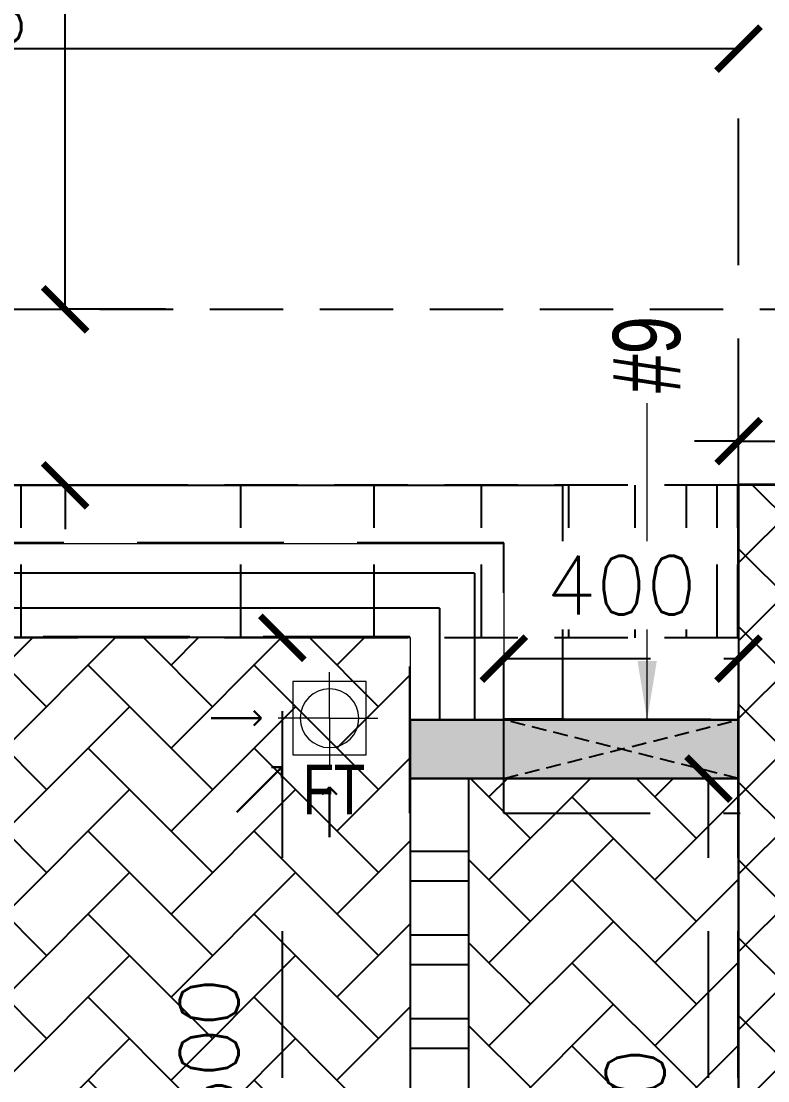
# Model space of a CAD drawing. Header units: millimetres. Extents: x 1167879 to 1231451, y -5731814 to -5645217.
# Drawn here: x 1224689 to 1225962, y -5709169 to -5707363 of the extents above; entities that cross this region are included whole.
import ezdxf

# ---------------------------------------------------------------- set-up
doc = ezdxf.new("R2010")
doc.units = ezdxf.units.MM
doc.header["$LTSCALE"] = 1000
doc.header["$MEASUREMENT"] = 0
for name, pattern in [('$0$AUDIT_D_120904163729-0', [0]), ('$0$HIDDEN', [0.375, 0.25, -0.125]), ('$2$AUDIT_D_120904163729-0', [0]), ('$5$HIDDEN', [0.375, 0.25, -0.125]), ('3BHK-A$0$AUDIT_D_120904163729-0', [0]), ('3BHK-A$0$HIDDEN', [0.375, 0.25, -0.125]), ('AUDIT_D_120904163729-0', [0]), ('T8(T9 IS SIMILAR) - 1st FLOOR ELEVATION$0$AUDIT_D_120904163729-0', [0]), ('T8(T9 IS SIMILAR) - 1st FLOOR ELEVATION$0$HIDDEN', [0.375, 0.25, -0.125]), ('T8(T9 IS SIMILAR) - DIMENSION & TEXTING$0$HIDDEN', [0.375, 0.25, -0.125]), ('T8(T9 IS SIMILAR) - TYPICAL FLOOR ELEVATION$0$AUDIT_D_120904163729-0', [0]), ('T8(T9 IS SIMILAR) - TYPICAL FLOOR ELEVATION$0$HIDDEN', [0.375, 0.25, -0.125]), ('T8(T9 IS SIMILAR)$0$$0$HIDDEN', [0.375, 0.25, -0.125])]:
    doc.linetypes.add(name, pattern=pattern)
doc.layers.get('0').update_dxf_attribs({"linetype": 'AUDIT_D_120904163729-0'})
for name, color, linetype in [('$0$A-DIM', 1, '$0$AUDIT_D_120904163729-0'), ('$1$A-DIM', 1, '$2$AUDIT_D_120904163729-0'), ('3BHK-A$0$$1$CUT-OUT', 49, 'Continuous'), ('3BHK-A$0$A-DECK SUNK 125', 8, 'Continuous'), ('3BHK-A$0$A-Elev Feature-Chajja', 13, 'Continuous'), ('3BHK-A$0$A-HATCH -160', 251, '3BHK-A$0$AUDIT_D_120904163729-0'), ('3BHK-A$0$CUT-OUT', 49, 'Continuous'), ('3BHK-A$0$ELE 1', 1, 'Continuous'), ('A_dim', 1, 'Continuous'), ('T8(T9 IS SIMILAR) - 1st FLOOR ELEVATION$0$A-WALL-FEATURES', 6, 'T8(T9 IS SIMILAR) - 1st FLOOR ELEVATION$0$AUDIT_D_120904163729-0'), ('T8(T9 IS SIMILAR) - DIMENSION & TEXTING$0$A-DIMENSIONS', 2, 'T8(T9 IS SIMILAR) - DIMENSION & TEXTING$0$HIDDEN'), ('T8(T9 IS SIMILAR) - TYPICAL FLOOR ELEVATION$0$A-DIM', 1, 'T8(T9 IS SIMILAR) - TYPICAL FLOOR ELEVATION$0$AUDIT_D_120904163729-0'), ('T8(T9 IS SIMILAR) - TYPICAL FLOOR ELEVATION$0$A-WALL HATCH', 252, 'T8(T9 IS SIMILAR) - TYPICAL FLOOR ELEVATION$0$AUDIT_D_120904163729-0'), ('T8(T9 IS SIMILAR) - TYPICAL FLOOR ELEVATION$0$A-WALL-FEATURES', 6, 'T8(T9 IS SIMILAR) - TYPICAL FLOOR ELEVATION$0$AUDIT_D_120904163729-0'), ('T8(T9 IS SIMILAR)$0$$6$a-beam 2', 50, 'Continuous'), ('T8(T9 IS SIMILAR)$0$S-BEAM', 20, 'T8(T9 IS SIMILAR)$0$$0$HIDDEN')]:
    doc.layers.add(name, color=color, linetype=linetype)
for name, color, linetype, lineweight in [('3BHK-A$0$a-TOI-fixtures', 251, 'Continuous', 0), ('3BHK-A$0$A-WALL- 160', 6, 'Continuous', 30), ('3BHK-A$0$D&W', 8, 'Continuous', 25), ('3BHK-A$0$Ele', 8, 'Continuous', 15), ('T8(T9 IS SIMILAR) - DIMENSION & TEXTING$0$R0-18-10-2014-T1-1st Podium Floor Plan$0$Text', 2, 'Continuous', 0), ('T8(T9 IS SIMILAR)$0$D&W', 8, 'Continuous', 25)]:
    doc.layers.add(name, color=color, linetype=linetype, lineweight=lineweight)
doc.styles.add('$4$Romans 1', font='romans.shx', dxfattribs={"height": 100})
doc.styles.add('$6$Romans 1', font='romans.shx', dxfattribs={"height": 100})
doc.styles.add('3BHK-A$0$Romans 1', font='romans.shx', dxfattribs={"height": 100})
doc.styles.add('T8(T9 IS SIMILAR) - DIMENSION & TEXTING$0$ARIAL ARROW', font='swisscl.ttf')
doc.styles.add('T8(T9 IS SIMILAR) - DIMENSION & TEXTING$0$Romans 1', font='romans.shx', dxfattribs={"height": 100})
doc.styles.add('T8(T9 IS SIMILAR) - DIMENSION & TEXTING$0$Tahoma', font='tahoma.ttf')
doc.styles.add('T8(T9 IS SIMILAR) - TYPICAL FLOOR ELEVATION$0$Romans 1', font='romans.shx', dxfattribs={"height": 100})
doc.dimstyles.new('$1$ALPINE S', dxfattribs={"dimscale": 0, "dimtxt": 100, "dimasz": 75, "dimexe": 0, "dimexo": 0, "dimgap": 75, "dimtad": 1, "dimdec": 0, "dimzin": 0, "dimdsep": 46, "dimtxsty": '$4$Romans 1', "dimblk": '$4$_ArchTick', "dimcen": 0.09, "dimclrd": 256, "dimclre": 256, "dimclrt": 7, "dimadec": 0, "dimazin": 0, "dimtfac": 1, "dimtdec": 0, "dimtofl": 0, "dimtmove": 1, "dimatfit": 0, "dimldrblk": '$1$_Open90', "dimfxl": 1, "dimtolj": 1, "dimtzin": 0, "dimarcsym": 0})
doc.dimstyles.new('$2$ALPINE S', dxfattribs={"dimscale": 0, "dimtxt": 100, "dimasz": 75, "dimexe": 0, "dimexo": 0, "dimgap": 75, "dimtad": 1, "dimdec": 0, "dimzin": 0, "dimdsep": 46, "dimtxsty": '$6$Romans 1', "dimblk": '$6$_ArchTick', "dimcen": 0.09, "dimclrd": 256, "dimclre": 256, "dimclrt": 7, "dimadec": 0, "dimazin": 0, "dimtfac": 1, "dimtdec": 0, "dimtofl": 0, "dimtmove": 1, "dimatfit": 0, "dimldrblk": '$2$_Open90', "dimfxl": 1, "dimtolj": 1, "dimtzin": 0, "dimarcsym": 0})
doc.dimstyles.new('3BHK-A$0$ALPINE S', dxfattribs={"dimscale": 0, "dimtxt": 100, "dimasz": 75, "dimexe": 0, "dimexo": 0, "dimgap": 75, "dimtad": 1, "dimdec": 0, "dimzin": 0, "dimdsep": 46, "dimtxsty": '3BHK-A$0$Romans 1', "dimblk": '3BHK-A$0$_ArchTick', "dimcen": 0.09, "dimclrd": 256, "dimclre": 256, "dimclrt": 7, "dimadec": 0, "dimazin": 0, "dimtfac": 1, "dimtdec": 0, "dimtofl": 0, "dimtmove": 1, "dimatfit": 0, "dimldrblk": '3BHK-A$0$_Open90', "dimfxl": 1, "dimtolj": 1, "dimtzin": 0, "dimarcsym": 0})
doc.dimstyles.new('T8(T9 IS SIMILAR) - DIMENSION & TEXTING$0$ALPINE S', dxfattribs={"dimscale": 0, "dimtxt": 100, "dimasz": 75, "dimexe": 0, "dimexo": 0, "dimgap": 75, "dimtad": 1, "dimdec": 0, "dimzin": 0, "dimdsep": 46, "dimtxsty": 'T8(T9 IS SIMILAR) - DIMENSION & TEXTING$0$Romans 1', "dimblk": 'T8(T9 IS SIMILAR) - DIMENSION & TEXTING$0$_ArchTick', "dimcen": 0.09, "dimclrd": 256, "dimclre": 256, "dimclrt": 7, "dimadec": 0, "dimazin": 0, "dimtfac": 1, "dimtdec": 0, "dimtofl": 0, "dimtmove": 1, "dimatfit": 0, "dimldrblk": 'T8(T9 IS SIMILAR) - DIMENSION & TEXTING$0$_Open90', "dimfxl": 1, "dimtolj": 1, "dimtzin": 0, "dimarcsym": 0})
doc.dimstyles.new('T8(T9 IS SIMILAR) - DIMENSION & TEXTING$0$SAMATA STD', dxfattribs={"dimtxt": 100, "dimasz": 50, "dimexe": 50, "dimexo": 50, "dimgap": 10, "dimtad": 0, "dimdec": 0, "dimrnd": 5, "dimzin": 0, "dimdsep": 46, "dimtxsty": 'T8(T9 IS SIMILAR) - DIMENSION & TEXTING$0$Tahoma', "dimblk": 'T8(T9 IS SIMILAR) - DIMENSION & TEXTING$0$_Origin2', "dimcen": -50, "dimdle": 50, "dimclrd": 7, "dimclre": 7, "dimclrt": 7, "dimadec": 0, "dimazin": 0, "dimtfac": 1, "dimtdec": 0, "dimtmove": 1, "dimatfit": 3, "dimfxl": 150, "dimtfill": 1, "dimtolj": 1, "dimtzin": 0, "dimlwd": -1, "dimlwe": -1, "dimarcsym": 0})
doc.dimstyles.new('T8(T9 IS SIMILAR) - TYPICAL FLOOR ELEVATION$0$ALPINE S', dxfattribs={"dimscale": 0, "dimtxt": 100, "dimasz": 75, "dimexe": 0, "dimexo": 0, "dimgap": 75, "dimtad": 1, "dimdec": 0, "dimzin": 0, "dimdsep": 46, "dimtxsty": 'T8(T9 IS SIMILAR) - TYPICAL FLOOR ELEVATION$0$Romans 1', "dimblk": 'T8(T9 IS SIMILAR) - TYPICAL FLOOR ELEVATION$0$_ArchTick', "dimcen": 0.09, "dimclrd": 256, "dimclre": 256, "dimclrt": 7, "dimadec": 0, "dimazin": 0, "dimtfac": 1, "dimtdec": 0, "dimtofl": 0, "dimtmove": 1, "dimatfit": 0, "dimldrblk": 'T8(T9 IS SIMILAR) - TYPICAL FLOOR ELEVATION$0$_Open90', "dimfxl": 1, "dimtolj": 1, "dimtzin": 0, "dimarcsym": 0})

# ---------------------------------------------------------------- blocks, each defined once
blk = doc.blocks.new('T8(T9 IS SIMILAR) - 1st FLOOR ELEVATION')
at = {"layer": 'T8(T9 IS SIMILAR) - 1st FLOOR ELEVATION$0$A-WALL-FEATURES', "color": 4, "linetype": 'T8(T9 IS SIMILAR) - 1st FLOOR ELEVATION$0$HIDDEN', "ltscale": 0.5}
for p, q in [((1225910.7, -5708153.8, 0.6), (1222510.6, -5708153.8, 0.6)), ((1224689.2, -5708413.8, 0.4), (1224689.2, -5708153.8, 0.6)), ((1225063.8, -5708413.8, 0.4), (1225063.8, -5708153.8, 0.6)), ((1225290.8, -5708413.8, 0.4), (1225290.8, -5708153.8, 0.6)), ((1225474.1, -5708413.8, 0.4), (1225474.1, -5708153.8, 0.6)), ((1225622.5, -5708413.8, 0.4), (1225622.5, -5708153.8, 0.6)), ((1225736, -5708413.8, 0.4), (1225736, -5708153.8, 0.6)), ((1225823.3, -5708413.8, 0.4), (1225823.3, -5708153.8, 0.6)), ((1225875.7, -5708413.8, 0.4), (1225875.7, -5708153.8, 0.6)), ((1225910.7, -5708413.8, 0.4), (1225910.7, -5708153.8, 0.6)), ((1225910.7, -5708413.8, 0.6), (1222510.6, -5708413.8, 0.6))]:
    blk.add_line(p, q, dxfattribs=at)
at = {"layer": 'T8(T9 IS SIMILAR) - 1st FLOOR ELEVATION$0$A-WALL-FEATURES', "color": 4, "linetype": 'T8(T9 IS SIMILAR) - 1st FLOOR ELEVATION$0$HIDDEN', "ltscale": 0.5, "elevation": 0.6}
blk.add_lwpolyline([(1222010.4, -5710588.8), (1222010.7, -5707853.8), (1226412.2, -5707853.8), (1226412.2, -5709298.7)], dxfattribs=at)
blk = doc.blocks.new('T8(T9 IS SIMILAR) - DIMENSION & TEXTING$0$_ArchTick')
at = {"color": 0, "linetype": 'ByBlock', "const_width": 0.15}
blk.add_lwpolyline([(-0.5, -0.5), (0.5, 0.5)], dxfattribs=at)
blk = doc.blocks.new('*D365')
at = {"layer": 'T8(T9 IS SIMILAR) - DIMENSION & TEXTING$0$A-DIMENSIONS', "linetype": 'T8(T9 IS SIMILAR) - DIMENSION & TEXTING$0$HIDDEN', "lineweight": -2, "transparency": 16777216}
for p, q in [((1225319, -5708414), (1225134.5, -5708414)), ((1225319, -5709913.9), (1225134.5, -5709913.9))]:
    blk.add_line(p, q, dxfattribs=at)
at = {"layer": 'T8(T9 IS SIMILAR) - DIMENSION & TEXTING$0$A-DIMENSIONS', "lineweight": -2, "transparency": 16777216}
blk.add_line((1225134.5, -5709913.9), (1225134.5, -5708414), dxfattribs=at)
at = {"layer": 'T8(T9 IS SIMILAR) - DIMENSION & TEXTING$0$A-DIMENSIONS', "linetype": 'ByBlock', "lineweight": -2, "transparency": 16777216, "xscale": 75, "yscale": 75, "zscale": 75}
for p, rotation in [((1225134.5, -5708414), 90), ((1225134.5, -5709913.9), 270)]:
    blk.add_blockref('T8(T9 IS SIMILAR) - DIMENSION & TEXTING$0$_ArchTick', p, dxfattribs=dict(at, rotation=rotation))
at = {"layer": 'T8(T9 IS SIMILAR) - DIMENSION & TEXTING$0$A-DIMENSIONS', "color": 7, "linetype": 'ByBlock', "transparency": 16777216, "insert": (1225009.5, -5709163.9), "char_height": 100, "attachment_point": 5, "rotation": 90, "style": 'T8(T9 IS SIMILAR) - DIMENSION & TEXTING$0$Romans 1'}
blk.add_mtext('\\A1;1500', dxfattribs=at)
blk = doc.blocks.new('T8(T9 IS SIMILAR) - DIMENSION & TEXTING$0$_Open90')
at = {"color": 0, "linetype": 'ByBlock', "lineweight": -2}
for p, q in [((-0.5, 0.5), (0, 0)), ((0, 0), (-1, 0)), ((0, 0), (-0.5, -0.5))]:
    blk.add_line(p, q, dxfattribs=at)
blk = doc.blocks.new('*D367')
at = {"layer": 'T8(T9 IS SIMILAR) - DIMENSION & TEXTING$0$A-DIMENSIONS', "linetype": 'T8(T9 IS SIMILAR) - DIMENSION & TEXTING$0$HIDDEN', "lineweight": -2, "transparency": 16777216}
for p, q in [((1225876.1, -5708653.9), (1225860.9, -5708653.9)), ((1225876.1, -5709913.9), (1225860.9, -5709913.9))]:
    blk.add_line(p, q, dxfattribs=at)
at = {"layer": 'T8(T9 IS SIMILAR) - DIMENSION & TEXTING$0$A-DIMENSIONS', "lineweight": -2, "transparency": 16777216}
blk.add_line((1225860.9, -5709913.9), (1225860.9, -5708653.9), dxfattribs=at)
at = {"layer": 'T8(T9 IS SIMILAR) - DIMENSION & TEXTING$0$A-DIMENSIONS', "linetype": 'ByBlock', "lineweight": -2, "transparency": 16777216, "xscale": 75, "yscale": 75, "zscale": 75}
for p, rotation in [((1225860.9, -5708653.9), 90), ((1225860.9, -5709913.9), 270)]:
    blk.add_blockref('T8(T9 IS SIMILAR) - DIMENSION & TEXTING$0$_ArchTick', p, dxfattribs=dict(at, rotation=rotation))
at = {"layer": 'T8(T9 IS SIMILAR) - DIMENSION & TEXTING$0$A-DIMENSIONS', "color": 7, "linetype": 'ByBlock', "transparency": 16777216, "insert": (1225735.9, -5709283.9), "char_height": 100, "attachment_point": 5, "rotation": 90, "style": 'T8(T9 IS SIMILAR) - DIMENSION & TEXTING$0$Romans 1'}
blk.add_mtext('\\A1;1260', dxfattribs=at)
blk = doc.blocks.new('*D270')
at = {"layer": 'T8(T9 IS SIMILAR) - DIMENSION & TEXTING$0$A-DIMENSIONS', "linetype": 'T8(T9 IS SIMILAR) - DIMENSION & TEXTING$0$HIDDEN', "lineweight": -2, "transparency": 16777216}
for p, q in [((1225512.2, -5708553.7), (1225512.2, -5708449.5)), ((1225912.2, -5708553.7), (1225912.2, -5708449.5))]:
    blk.add_line(p, q, dxfattribs=at)
at = {"layer": 'T8(T9 IS SIMILAR) - DIMENSION & TEXTING$0$A-DIMENSIONS', "lineweight": -2, "transparency": 16777216}
blk.add_line((1225512.2, -5708449.5), (1225912.2, -5708449.5), dxfattribs=at)
at = {"layer": 'T8(T9 IS SIMILAR) - DIMENSION & TEXTING$0$A-DIMENSIONS', "color": 7, "linetype": 'ByBlock', "transparency": 16777216, "insert": (1225712.2, -5708324.5), "char_height": 100, "attachment_point": 5, "style": 'T8(T9 IS SIMILAR) - DIMENSION & TEXTING$0$Romans 1', "bg_fill": 3, "box_fill_scale": 1.25, "bg_fill_color": 256, "bg_fill_true_color": 13158600, "bg_fill_transparency": 0}
blk.add_mtext('\\A1;400', dxfattribs=at)
at = {"layer": 'T8(T9 IS SIMILAR) - DIMENSION & TEXTING$0$A-DIMENSIONS', "linetype": 'ByBlock', "lineweight": -2, "transparency": 16777216, "xscale": 75, "yscale": 75, "zscale": 75, "rotation": 180}
blk.add_blockref('T8(T9 IS SIMILAR) - DIMENSION & TEXTING$0$_ArchTick', (1225512.2, -5708449.5), dxfattribs=at)
at = {"layer": 'T8(T9 IS SIMILAR) - DIMENSION & TEXTING$0$A-DIMENSIONS', "linetype": 'ByBlock', "lineweight": -2, "transparency": 16777216, "xscale": 75, "yscale": 75, "zscale": 75}
blk.add_blockref('T8(T9 IS SIMILAR) - DIMENSION & TEXTING$0$_ArchTick', (1225912.2, -5708449.5), dxfattribs=at)
blk = doc.blocks.new('T8(T9 IS SIMILAR) - DIMENSION & TEXTING$0$_Origin2')
at = {"color": 0, "linetype": 'ByBlock', "lineweight": -2}
blk.add_line((-0.5, 0), (-1, 0), dxfattribs=at)
for radius in [0.5, 0.25]:
    blk.add_circle((0, 0), radius, dxfattribs=at)
blk = doc.blocks.new('3BHK-A$0$_ArchTick')
at = {"color": 0, "linetype": 'ByBlock', "const_width": 0.15}
blk.add_lwpolyline([(-0.5, -0.5), (0.5, 0.5)], dxfattribs=at)
blk = doc.blocks.new('3BHK-A$0$_Open90')
at = {"color": 0, "linetype": 'ByBlock', "lineweight": -2}
for p, q in [((0, 0), (-1, 0)), ((-0.5, 0.5), (0, 0)), ((0, 0), (-0.5, -0.5))]:
    blk.add_line(p, q, dxfattribs=at)
blk = doc.blocks.new('T8(T9 IS SIMILAR) - TYPICAL FLOOR ELEVATION$0$_ArchTick')
at = {"color": 0, "linetype": 'ByBlock', "const_width": 0.15}
blk.add_lwpolyline([(-0.5, -0.5), (0.5, 0.5)], dxfattribs=at)
blk = doc.blocks.new('*D729')
at = {"layer": 'T8(T9 IS SIMILAR) - TYPICAL FLOOR ELEVATION$0$A-DIM', "lineweight": -2, "transparency": 16777216}
for p, q in [((1226012.2, -5708078.8), (1226060.9, -5707916.3)), ((1226060.9, -5707916.3), (1226468.1, -5707916.3)), ((1225912.2, -5708078.8), (1225837.2, -5708078.8)), ((1225912.2, -5708078.8), (1226112.2, -5708078.8)), ((1226112.2, -5708078.8), (1226187.2, -5708078.8))]:
    blk.add_line(p, q, dxfattribs=at)
at = {"layer": 'T8(T9 IS SIMILAR) - TYPICAL FLOOR ELEVATION$0$A-DIM', "linetype": 'T8(T9 IS SIMILAR) - TYPICAL FLOOR ELEVATION$0$HIDDEN', "lineweight": -2, "transparency": 16777216}
for p, q in [((1225912.2, -5708154), (1225912.2, -5708078.8)), ((1226112.2, -5708154), (1226112.2, -5708078.8))]:
    blk.add_line(p, q, dxfattribs=at)
at = {"layer": 'T8(T9 IS SIMILAR) - TYPICAL FLOOR ELEVATION$0$A-DIM', "linetype": 'ByBlock', "lineweight": -2, "transparency": 16777216, "xscale": 75, "yscale": 75, "zscale": 75}
blk.add_blockref('T8(T9 IS SIMILAR) - TYPICAL FLOOR ELEVATION$0$_ArchTick', (1225912.2, -5708078.8), dxfattribs=at)
at = {"layer": 'T8(T9 IS SIMILAR) - TYPICAL FLOOR ELEVATION$0$A-DIM', "linetype": 'ByBlock', "lineweight": -2, "transparency": 16777216, "xscale": 75, "yscale": 75, "zscale": 75, "rotation": 180}
blk.add_blockref('T8(T9 IS SIMILAR) - TYPICAL FLOOR ELEVATION$0$_ArchTick', (1226112.2, -5708078.8), dxfattribs=at)
at = {"layer": 'T8(T9 IS SIMILAR) - TYPICAL FLOOR ELEVATION$0$A-DIM', "color": 7, "linetype": 'ByBlock', "transparency": 16777216, "insert": (1226264.5, -5707791.3), "char_height": 100, "attachment_point": 5, "style": 'T8(T9 IS SIMILAR) - TYPICAL FLOOR ELEVATION$0$Romans 1', "bg_fill": 3, "box_fill_scale": 1.25, "bg_fill_color": 256, "bg_fill_true_color": 13158600, "bg_fill_transparency": 0}
blk.add_mtext('\\A1;200', dxfattribs=at)
blk = doc.blocks.new('T8(T9 IS SIMILAR) - TYPICAL FLOOR ELEVATION$0$_Open90')
at = {"color": 0, "linetype": 'ByBlock', "lineweight": -2}
for p, q in [((-0.5, 0.5), (0, 0)), ((0, 0), (-1, 0)), ((0, 0), (-0.5, -0.5))]:
    blk.add_line(p, q, dxfattribs=at)
blk = doc.blocks.new('$4$_ArchTick')
at = {"color": 0, "linetype": 'ByBlock', "const_width": 0.15}
blk.add_lwpolyline([(-0.5, -0.5), (0.5, 0.5)], dxfattribs=at)
blk = doc.blocks.new('*D53')
at = {"layer": '$0$A-DIM', "lineweight": -2, "transparency": 16777216}
for p, q in [((39380.1, 11390), (40143.3, 11747)), ((40143.3, 11747), (42717.1, 11747)), ((37680.1, 11390), (41080.1, 11390))]:
    blk.add_line(p, q, dxfattribs=at)
at = {"layer": '$0$A-DIM', "linetype": '$0$HIDDEN', "lineweight": -2, "transparency": 16777216}
for p, q in [((37680.1, 10646.1), (37680.1, 11390)), ((41080.1, 10645.9), (41080.1, 11390))]:
    blk.add_line(p, q, dxfattribs=at)
at = {"layer": '$0$A-DIM', "linetype": 'ByBlock', "lineweight": -2, "transparency": 16777216, "xscale": 75, "yscale": 75, "zscale": 75, "rotation": 180}
blk.add_blockref('$4$_ArchTick', (37680.1, 11390), dxfattribs=at)
at = {"layer": '$0$A-DIM', "linetype": 'ByBlock', "lineweight": -2, "transparency": 16777216, "xscale": 75, "yscale": 75, "zscale": 75}
blk.add_blockref('$4$_ArchTick', (41080.1, 11390), dxfattribs=at)
at = {"layer": '$0$A-DIM', "color": 7, "linetype": 'ByBlock', "transparency": 16777216, "insert": (41430.2, 11881.6), "char_height": 100, "attachment_point": 5, "style": '$4$Romans 1'}
blk.add_mtext("\\A1;3400 ARCH PROFILE 'M' ABOVE", dxfattribs=at)
blk = doc.blocks.new('$1$_Open90')
at = {"color": 0, "linetype": 'ByBlock', "lineweight": -2}
for p, q in [((-0.5, 0.5), (0, 0)), ((0, 0), (-1, 0)), ((0, 0), (-0.5, -0.5))]:
    blk.add_line(p, q, dxfattribs=at)
blk = doc.blocks.new('$6$_ArchTick')
at = {"color": 0, "linetype": 'ByBlock', "const_width": 0.15}
blk.add_lwpolyline([(-0.5, -0.5), (0.5, 0.5)], dxfattribs=at)
blk = doc.blocks.new('*D42')
at = {"layer": '$1$A-DIM', "lineweight": -2, "transparency": 16777216}
for p, q in [((39932, 10946), (39932, 13103.2)), ((39932, 10646), (39932, 10571))]:
    blk.add_line(p, q, dxfattribs=at)
at = {"layer": '$1$A-DIM', "linetype": '$5$HIDDEN', "lineweight": -2, "transparency": 16777216}
for p, q in [((40103.2, 10946), (39932, 10946)), ((40103.2, 10646), (39932, 10646))]:
    blk.add_line(p, q, dxfattribs=at)
at = {"layer": '$1$A-DIM', "linetype": 'ByBlock', "lineweight": -2, "transparency": 16777216, "xscale": 75, "yscale": 75, "zscale": 75}
for p, rotation in [((39932, 10946), 270), ((39932, 10646), 90)]:
    blk.add_blockref('$6$_ArchTick', p, dxfattribs=dict(at, rotation=rotation))
at = {"layer": '$1$A-DIM', "color": 7, "linetype": 'ByBlock', "transparency": 16777216, "insert": (39807, 12149.6), "char_height": 100, "attachment_point": 5, "rotation": 90, "style": '$6$Romans 1'}
blk.add_mtext('\\A1;300 PROJ. AT 2ND FL.', dxfattribs=at)
blk = doc.blocks.new('$2$_Open90')
at = {"color": 0, "linetype": 'ByBlock', "lineweight": -2}
for p, q in [((-0.5, 0.5), (0, 0)), ((0, 0), (-1, 0)), ((0, 0), (-0.5, -0.5))]:
    blk.add_line(p, q, dxfattribs=at)
blk = doc.blocks.new('T8(T9 IS SIMILAR) - DIMENSION & TEXTING')
at = {"layer": 'T8(T9 IS SIMILAR) - DIMENSION & TEXTING$0$R0-18-10-2014-T1-1st Podium Floor Plan$0$Text', "linetype": 'ByBlock', "style": 'T8(T9 IS SIMILAR) - DIMENSION & TEXTING$0$ARIAL ARROW'}
blk.add_text('#9', height=114.75, rotation=90, dxfattribs=at).set_placement((1225812.6, -5707996.4, 0))
blk.add_text('FT', height=85, dxfattribs=at).set_placement((1225169, -5708715))
at = {"layer": 'T8(T9 IS SIMILAR) - DIMENSION & TEXTING$0$A-DIMENSIONS', "linetype": 'ByBlock'}
for base, p1, p2, picture, middle in [((1225134.5, -5708414, 0.5), (1225319, -5709913.9, 0.5), (1225319, -5708414, 0.5), '*D365', (1225009.5, -5709163.9, 0.5)), ((1225860.9, -5708653.9, 0.5), (1225876.1, -5709913.9, 0.5), (1225876.1, -5708653.9, 0.5), '*D367', (1225735.9, -5709283.9, 0.5))]:
    dim = blk.add_linear_dim(base=base, p1=p1, p2=p2, angle=90, dimstyle='T8(T9 IS SIMILAR) - DIMENSION & TEXTING$0$ALPINE S', override={"dimscale": 1, "dimfxl": 5, "dimarcsym": 1}, dxfattribs=at)
    dim.commit()
    dim.dimension.update_dxf_attribs({"geometry": picture, "text_midpoint": middle})
at = {"layer": 'T8(T9 IS SIMILAR) - DIMENSION & TEXTING$0$R0-18-10-2014-T1-1st Podium Floor Plan$0$Text'}
blk.add_leader([(1225756.3, -5708553.7), (1225756.3, -5708254.5), (1225756.3, -5708014.3)], dimstyle='T8(T9 IS SIMILAR) - DIMENSION & TEXTING$0$SAMATA STD', override={"dimscale": 1, "dimasz": 100, "dimclrd": 2, "dimfxlon": 1, "dimarcsym": 1}, dxfattribs=at)
at = {"layer": 'T8(T9 IS SIMILAR) - DIMENSION & TEXTING$0$A-DIMENSIONS', "linetype": 'ByBlock'}
dim = blk.add_linear_dim(base=(1225912.2, -5708449.5), p1=(1225512.2, -5708553.7, 1.1), p2=(1225912.2, -5708553.7), dimstyle='T8(T9 IS SIMILAR) - DIMENSION & TEXTING$0$ALPINE S', override={"dimscale": 1, "dimfxl": 5, "dimtfill": 1, "dimarcsym": 1}, dxfattribs=at)
dim.commit()
dim.dimension.update_dxf_attribs({"geometry": '*D270', "text_midpoint": (1225712.2, -5708449.5), "dimtype": 128})
blk = doc.blocks.new('3BHK-A$0$A$C1DA736AB')
at = {"layer": '3BHK-A$0$a-TOI-fixtures', "linetype": 'ByBlock'}
for points in [[(117, 0.4, 0), (202.3, 0.4, 0)], [(81.7, -82.8, 0), (158.2, -159.9, 0)], [(0.4, -117, 0), (0.4, -202.3, 0)]]:
    blk.add_leader(points, dimstyle='3BHK-A$0$ALPINE S', override={"dimscale": 1, "dimasz": 25, "dimtad": 0, "dimfxl": 5, "dimtfill": 1, "dimarcsym": 1}, dxfattribs=at)
blk = doc.blocks.new('3BHK-A$0$Type-A-First Floor Plan-bottom-up$0$FLOOR TRAP-flat-6')
at = {"layer": '3BHK-A$0$a-TOI-fixtures'}
h = blk.add_hatch(dxfattribs=at)
h.set_pattern_fill('ACET-2D-_USER', color=256, scale=20, angle=45, style=0, double=1, pattern_type=0)
h.set_pattern_definition([(45, (-789896.981, 5385770.066), (-14.142135624, 14.142135624), []), (135, (-789896.981, 5385770.066), (-14.142135624, -14.142135624), [])])
edge = h.paths.add_edge_path()
edge.add_arc((150, 150), 50, 0, 360)
for q in [(150, 228.6), (67.6, 150), (237.4, 150), (150, 63.6)]:
    blk.add_line((150, 150), q, dxfattribs=at)
blk.add_lwpolyline([(87.5, 212.5), (212.5, 212.5), (212.5, 87.5), (87.5, 87.5)], close=True, dxfattribs=at)
blk.add_circle((150, 150), 50, dxfattribs=at)
at = {"layer": '3BHK-A$0$A-WALL- 160', "linetype": 'ByBlock'}
blk.add_blockref('3BHK-A$0$A$C1DA736AB', (149.6, 149.6, 0), dxfattribs=at)
blk = doc.blocks.new('3BHK-A')
at = {"layer": '3BHK-A$0$A-DECK SUNK 125'}
h = blk.add_hatch(dxfattribs=at)
h.set_pattern_fill('AR-HBONE', color=256, scale=25)
h.set_pattern_definition([(45, (25997.86, -10382.14), (1e-14, 141.4213562), [300, -100]), (135, (26068.57, -10311.43), (1e-14, 141.4213562), [300, -100])])
h.paths.add_polyline_path([(1187192.4, -5708413.7), (1189472.4, -5708413.6), (1189472.4, -5708714), (1190032.4, -5708714), (1190032.4, -5709913.5), (1187192.3, -5709913.5)])
h = blk.add_hatch(dxfattribs=at)
h.set_pattern_fill('AR-HBONE', color=256, scale=25)
edge = h.paths.add_edge_path(flags=17)
edge.add_arc((1186782.7, -5709763.7), 13, 0, 360)
h.paths.add_polyline_path([(1187092.7, -5709913.7), (1186832.7, -5709913.7), (1186832.7, -5709713.7), (1186632.7, -5709713.7), (1186632.7, -5708653.7), (1187092.7, -5708653.7)])
at = {"layer": '3BHK-A$0$A-HATCH -160', "linetype": 'ByBlock'}
h = blk.add_hatch(dxfattribs=at)
h.set_pattern_fill('ZIGZAG', color=256, scale=250)
h.set_pattern_definition([(9e-15, (1e-08, 0), (31.25, 31.25), [31.25, -31.25]), (90, (31.25, 0), (-31.25, 31.25), [31.25, -31.25])])
h.paths.add_polyline_path([(1185182.8, -5714749.5), (1186532.7, -5714749.5), (1186532.7, -5714149.5), (1186632.7, -5714149.5), (1186632.7, -5714749.5), (1188712.7, -5714749.5), (1188712.7, -5714049.5), (1189032.5, -5714049.5), (1189032.5, -5714149.5), (1188812.7, -5714149.5), (1188812.7, -5715449.5), (1189032.5, -5715449.5), (1189032.5, -5715549.5), (1188712.7, -5715549.5), (1188712.7, -5714849.5), (1186632.7, -5714849.5), (1186632.7, -5715664.5), (1186532.7, -5715664.5), (1186532.7, -5714849.5), (1185182.8, -5714849.5)])
h.paths.add_polyline_path([(1185182.8, -5713249.5), (1185782.7, -5713249.5), (1185782.7, -5713149.5), (1185182.8, -5713149.5)])
h.paths.add_polyline_path([(1186532.7, -5710699.5), (1186632.7, -5710699.5), (1186632.7, -5713249.5), (1186532.7, -5713249.5)])
h.paths.add_polyline_path([(1186532.7, -5717399.5), (1186632.7, -5717399.5), (1186632.7, -5716414.5), (1186532.7, -5716414.5)])
h.paths.add_polyline_path([(1194902.2, -5715375), (1194082.3, -5715375), (1194082.3, -5715475), (1194902.2, -5715475)])
h.paths.add_polyline_path([(1195782.2, -5715375), (1196682.2, -5715375), (1196682.2, -5715475), (1195782.2, -5715475)])
h.paths.add_polyline_path([(1194132.5, -5714149.9), (1196532.4, -5714149.9), (1196532.4, -5714049.9), (1194132.5, -5714049.9)])
h.paths.add_polyline_path([(1197432.4, -5711800.2), (1197532.4, -5711800.2), (1197532.4, -5714149.9), (1197432.4, -5714149.9)])
h.paths.add_polyline_path([(1198282.4, -5714149.9), (1198958.7, -5714149.9), (1198958.7, -5714049.9), (1198282.4, -5714049.9)])
h.paths.add_polyline_path([(1196871.9, -5720208.6), (1196082.2, -5720209.7), (1196082.3, -5720109.7), (1196082.2, -5720109.7), (1196182.2, -5720109.7), (1196871.9, -5720108.6)])
h.paths.add_polyline_path([(1193397.2, -5709939.9), (1193882.3, -5709939.6), (1193882.3, -5710040.1), (1193397.3, -5710040.1)])
h.paths.add_polyline_path([(1186632.7, -5708554.7), (1187192.3, -5708554.8), (1187192.3, -5708654.7), (1186632.7, -5708654.7)])
h.paths.add_polyline_path([(1194182.3, -5715724), (1194082.3, -5715724), (1194082.3, -5715474), (1194182.3, -5715474)])
at = {"color": 5, "linetype": '3BHK-A$0$HIDDEN', "ltscale": 0.1}
for p, q in [((1187032.4, -5708653.7, 0.6), (1186632.7, -5708553.7, 0.6)), ((1186632.7, -5708653.7), (1187032.4, -5708553.7, 0.6))]:
    blk.add_line(p, q, dxfattribs=at)
at = {"color": 5, "linetype": '3BHK-A$0$HIDDEN', "ltscale": 0.1, "elevation": 0.6}
blk.add_lwpolyline([(1187032.4, -5708553.7), (1186632.7, -5708553.7), (1186632.7, -5708653.7), (1187032.4, -5708653.7)], close=True, dxfattribs=at)
at = {"layer": '3BHK-A$0$$1$CUT-OUT', "elevation": 0}
blk.add_lwpolyline([(1187192.3, -5708653.7), (1187192.3, -5709913.7), (1187092.3, -5709913.6), (1187092.4, -5708653.7)], close=True, dxfattribs=at)
blk.add_lwpolyline([(1187092.3, -5709913.7), (1187092.4, -5708653.7)], dxfattribs=at)
at = {"layer": '3BHK-A$0$A-Elev Feature-Chajja', "color": 4, "elevation": 0}
for points in [[(1187192.3, -5708828.1), (1187092.3, -5708828.1), (1187092.3, -5708778.1), (1187192.3, -5708778.1)], [(1187192.3, -5708970.7), (1187092.3, -5708970.7), (1187092.3, -5708920.7), (1187192.3, -5708920.7)], [(1187192.3, -5709113.2), (1187092.3, -5709113.2), (1187092.3, -5709063.2), (1187192.3, -5709063.2)]]:
    blk.add_lwpolyline(points, close=True, dxfattribs=at)
at = {"layer": '3BHK-A$0$A-WALL- 160', "linetype": 'ByBlock'}
blk.add_lwpolyline([(1186632.7, -5708553.6), (1187192.3, -5708553.7), (1187192.3, -5708653.7), (1186632.7, -5708653.7)], close=True, dxfattribs=at)
at = {"layer": '3BHK-A$0$CUT-OUT'}
blk.add_lwpolyline([(1187092.7, -5709913.7), (1186824.7, -5709913.7), (1186824.7, -5709713.7), (1186632.7, -5709713.7), (1186632.7, -5708653.7), (1187092.7, -5708653.7)], close=True, dxfattribs=at)
at = {"layer": '3BHK-A$0$D&W', "linetype": 'ByBlock'}
blk.add_line((1187192.4, -5708413.7, 0), (1189472.4, -5708413.7, 0), dxfattribs=at)
at = {"layer": '3BHK-A$0$Ele'}
for p, q in [((1187032.4, -5708253.7, 0), (1189632.4, -5708253.7, 0)), ((1187032.4, -5708253.7, 0), (1187032.4, -5708553.7, 0.6)), ((1187192.4, -5708413.7, 0), (1189472.4, -5708413.7, 0)), ((1187192.4, -5708413.7, 0), (1187192.4, -5708589.5, 0.6))]:
    blk.add_line(p, q, dxfattribs=at)
at = {"layer": '3BHK-A$0$ELE 1'}
for p, q in [((1187082.4, -5708303.7, 0), (1189582.4, -5708303.7, 0)), ((1187082.4, -5708303.7, 0), (1187082.4, -5708553.5, 0.6)), ((1187142.4, -5708363.7, 0), (1189522.4, -5708363.7, 0)), ((1187142.4, -5708363.7, 0), (1187142.4, -5708553.5, 0.6))]:
    blk.add_line(p, q, dxfattribs=at)
at = {"layer": '3BHK-A$0$a-TOI-fixtures', "extrusion": (0, 0, -1), "xscale": -1, "zscale": -1}
blk.add_blockref('3BHK-A$0$Type-A-First Floor Plan-bottom-up$0$FLOOR TRAP-flat-6', (-1187179.9, -5708701.1), dxfattribs=at)
blk = doc.blocks.new('T8(T9 IS SIMILAR) - TYPICAL FLOOR ELEVATION')
at = {"layer": 'T8(T9 IS SIMILAR) - TYPICAL FLOOR ELEVATION$0$A-WALL HATCH', "linetype": 'ByBlock'}
h = blk.add_hatch(dxfattribs=at)
h.set_pattern_fill('ANSI37', color=256, scale=750)
h.set_pattern_definition([(45, (-0.1, -0.21), (-66.2912607, 66.2912607), []), (135, (-0.1, -0.21), (-66.2912607, -66.2912607), [])])
h.paths.add_polyline_path([(1186632.3, -5709913.9), (1186432.3, -5709913.9), (1186432.3, -5708154.2), (1186632.3, -5708154.2)])
h.paths.add_polyline_path([(1190032.3, -5708154), (1190232.6, -5708154), (1190232.6, -5709913.7), (1190032.3, -5709913.7)])
h.paths.add_polyline_path([(1202792.3, -5700405.8), (1202592.3, -5700405.8), (1202592.3, -5701090.3), (1202792.3, -5701090.3)])
h.paths.add_polyline_path([(1209952.2, -5700405.8), (1209752.2, -5700405.8), (1209752.2, -5701092), (1209952.2, -5701092)])
h.paths.add_polyline_path([(1222512.1, -5708154), (1222311.7, -5708154), (1222311.7, -5709913.7), (1222512.1, -5709913.7)])
h.paths.add_polyline_path([(1225912.1, -5709913.9), (1226112.1, -5709913.9), (1226112.1, -5708154.2), (1225912.1, -5708154.2)])
h.paths.add_polyline_path([(1209852.3, -5729369.1), (1210052.3, -5729369.1), (1210052.3, -5728684.2), (1209852.3, -5728684.2)])
h.paths.add_polyline_path([(1202692.1, -5729369.1), (1202492, -5729369.1), (1202492, -5728684.2), (1202692.1, -5728684.2)])
at = {"layer": 'T8(T9 IS SIMILAR) - TYPICAL FLOOR ELEVATION$0$A-WALL-FEATURES', "linetype": 'ByBlock'}
blk.add_lwpolyline([(1222812.2, -5708554), (1222812.2, -5708153.6), (1225612.1, -5708153.6), (1225612.2, -5708553.9)], dxfattribs=at)
blk.add_lwpolyline([(1225912.2, -5709913.7), (1226112.2, -5709913.7), (1226112.2, -5708154), (1225912.2, -5708154)], close=True, dxfattribs=at)
at = {"layer": 'T8(T9 IS SIMILAR) - TYPICAL FLOOR ELEVATION$0$A-DIM', "linetype": 'ByBlock'}
dim = blk.add_linear_dim(base=(1226112.2, -5708078.8), p1=(1225912.2, -5708154), p2=(1226112.2, -5708154), dimstyle='T8(T9 IS SIMILAR) - TYPICAL FLOOR ELEVATION$0$ALPINE S', override={"dimscale": 1, "dimfxl": 5, "dimtfill": 1, "dimarcsym": 1}, dxfattribs=at)
dim.commit()
dim.dimension.update_dxf_attribs({"geometry": '*D729', "text_midpoint": (1226135.9, -5707791.3)})
blk = doc.blocks.new('T8(T9 IS SIMILAR)')
at = {"layer": 'T8(T9 IS SIMILAR)$0$D&W', "linetype": 'ByBlock', "xscale": -1}
blk.add_blockref('3BHK-A', (2412544.6, 0, 0.5), dxfattribs=at)
at = {"layer": 'T8(T9 IS SIMILAR)$0$D&W', "linetype": 'ByBlock'}
blk.add_blockref('T8(T9 IS SIMILAR) - TYPICAL FLOOR ELEVATION', (0, 0), dxfattribs=at)
at = {"layer": 'T8(T9 IS SIMILAR)$0$$6$a-beam 2', "linetype": 'ByBlock'}
blk.add_blockref('T8(T9 IS SIMILAR) - DIMENSION & TEXTING', (0, 0), dxfattribs=at)
at = {"layer": 'T8(T9 IS SIMILAR)$0$S-BEAM'}
for p, q in [((1226111.1, -5708152.8, 0.1), (1225911.6, -5708152.8, 0.1)), ((1225911.6, -5709913.7, -0.2), (1225911.6, -5708154, 0.1)), ((1225615, -5708552.6, 1.6), (1225511.7, -5708552.6, 2.3)), ((1225511.7, -5708712.6, 2.3), (1225511.7, -5708552.6, 2.3)), ((1225615, -5708552.6, 1.6), (1225911.4, -5708552.6, 2.3)), ((1225511.7, -5708712.6, 2.3), (1225915, -5708712.6, 1.7))]:
    blk.add_line(p, q, dxfattribs=at)
at = {"layer": 'T8(T9 IS SIMILAR)$0$S-BEAM', "elevation": 2.3}
for points in [[(1225511.7, -5708712.6), (1225511.7, -5708252.3), (1222911.7, -5708252.4), (1222911.7, -5708554.3), (1222511.7, -5708554.4)], [(1225351.8, -5708712.6), (1225351.7, -5708412.3), (1223071.7, -5708412.4), (1223071.7, -5708714.3), (1222511.7, -5708714.4)]]:
    blk.add_lwpolyline(points, dxfattribs=at)
blk = doc.blocks.new('2ndflproj')
at = {"layer": '$0$A-DIM', "linetype": 'ByBlock'}
dim = blk.add_linear_dim(base=(41080.1, 11390), p1=(37680.1, 10646.1), p2=(41080.1, 10645.9, 0.4), text="<> ARCH PROFILE 'M' ABOVE", dimstyle='$1$ALPINE S', override={"dimscale": 1, "dimfxl": 5, "dimarcsym": 1}, dxfattribs=at)
dim.commit()
dim.dimension.update_dxf_attribs({"geometry": '*D53', "text_midpoint": (40218.3, 11747), "dimtype": 128})
at = {"layer": '$1$A-DIM', "linetype": 'ByBlock'}
dim = blk.add_linear_dim(base=(39932, 10946, 0.6), p1=(40103.2, 10646, 0.6), p2=(40103.2, 10946, 0.6), angle=270, text='<> PROJ. AT 2ND FL.', dimstyle='$2$ALPINE S', override={"dimscale": 1, "dimtmove": 0, "dimfxl": 5, "dimarcsym": 1}, dxfattribs=at)
dim.commit()
dim.dimension.update_dxf_attribs({"geometry": '*D42', "text_midpoint": (39932, 12149.6, 0.6), "dimtype": 128})

msp = doc.modelspace()

# ---------------------------------------------------------------- block references
at = {"layer": 'A_dim', "linetype": 'ByBlock'}
msp.add_blockref('T8(T9 IS SIMILAR) - 1st FLOOR ELEVATION', (0, 0), dxfattribs=at)

# ---------------------------------------------------------------- next in the draw order: block references
at = {"linetype": 'ByBlock'}
msp.add_blockref('T8(T9 IS SIMILAR) - DIMENSION & TEXTING', (0, 0), dxfattribs=at)

# ---------------------------------------------------------------- next in the draw order: block references
msp.add_blockref('T8(T9 IS SIMILAR)', (0, 0), dxfattribs=at)

# ---------------------------------------------------------------- next in the draw order: block references
msp.add_blockref('2ndflproj', (1184832.1, -5718799.9), dxfattribs=at)

doc.saveas('drawing.dxf')
